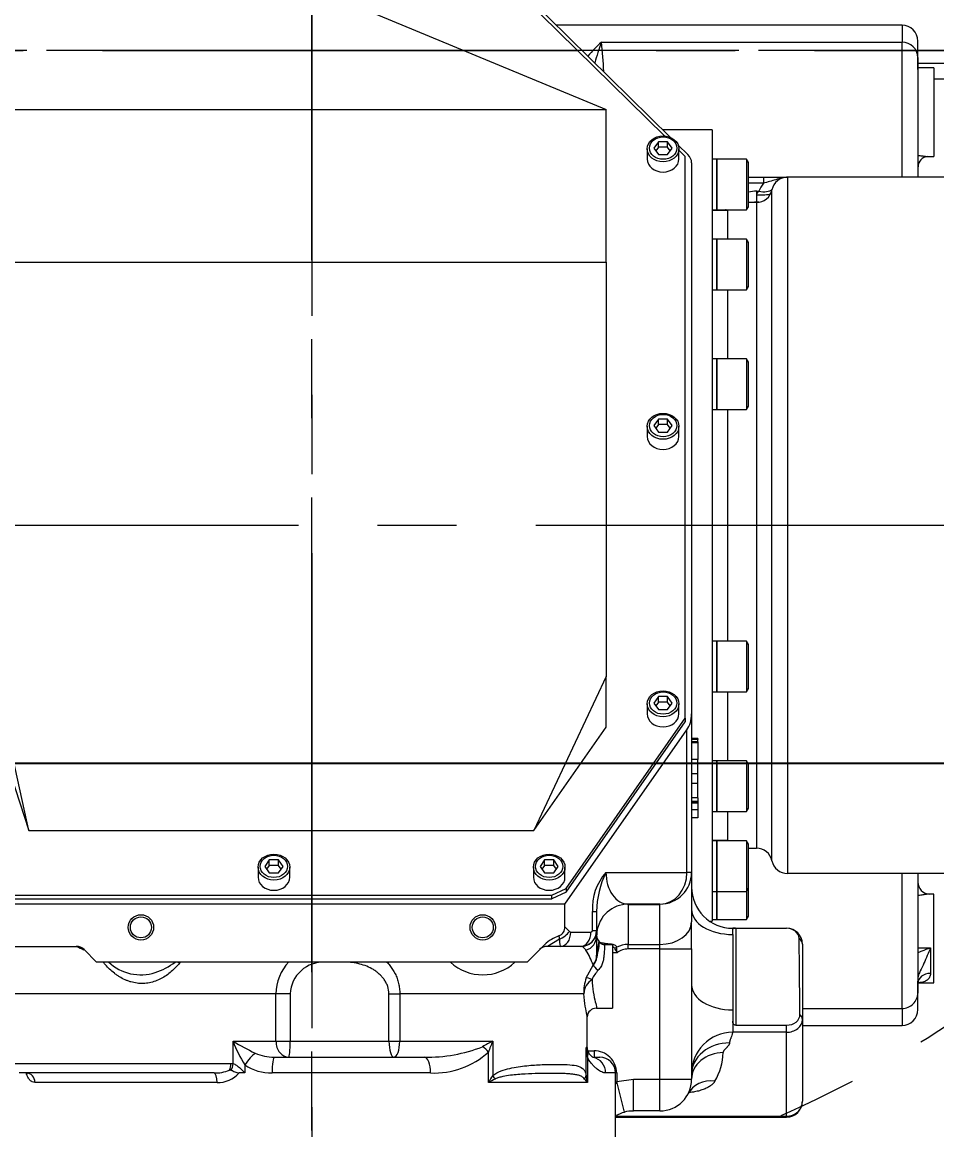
# Model space of a CAD drawing. Header units: millimetres. Extents: x 10462777 to 22643323, y 453826 to 1389191.
# Drawn here: x 11269041.4 to 11269330.4, y 585969.1 to 586319 of the extents above; entities that cross this region are included whole.
import ezdxf

# ---------------------------------------------------------------- set-up
doc = ezdxf.new("R2010")
doc.units = ezdxf.units.MM
doc.header["$LTSCALE"] = 200
doc.header["$MEASUREMENT"] = 0
doc.header["$PDMODE"] = 35
doc.header["$PDSIZE"] = -5
doc.linetypes.add('CENTER', pattern=[2, 1.25, -0.25, 0.25, -0.25])
doc.linetypes.add('CENTER2', pattern=[1.125, 0.75, -0.125, 0.125, -0.125])
doc.layers.get('DEFPOINTS').update_dxf_attribs({"linetype": 'CONTINUOUS'})
doc.layers.add('1', color=1, linetype='CENTER')
doc.layers.add('DV1_DEFAULT', color=7, linetype='CONTINUOUS')
doc.layers.add('LAYOUT', color=8, linetype='CONTINUOUS', lineweight=25)
doc.styles.add('iso-1', font='isocp.shx')
doc.styles.get("Standard").update_dxf_attribs({"font": 'SYMBOL'})
doc.dimstyles.get("Standard").update_dxf_attribs({"dimtxt": 1, "dimasz": 0.18, "dimexe": 0.18, "dimexo": 0.0625, "dimgap": 0.5, "dimtad": 1, "dimzin": 0, "dimdsep": 46, "dimtxsty": 'Standard', "dimcen": 0.09, "dimadec": 0, "dimazin": 0, "dimtfac": 1, "dimtofl": 0, "dimtmove": 2, "dimatfit": 3, "dimfxl": 1, "dimtolj": 1, "dimtzin": 0, "dimarcsym": 0})

# ---------------------------------------------------------------- blocks, each defined once
blk = doc.blocks.new('*D404')
at = {"layer": '1', "color": 152, "linetype": 'Continuous', "lineweight": -2, "transparency": 16777216}
for p, q in [((11268255.86, 585719.6), (11268255.86, 586115.66)), ((11269490.57, 585081.9), (11269490.57, 586115.66))]:
    blk.add_line(p, q, dxfattribs=at)
at = {"layer": '1', "color": 27, "linetype": 'Continuous', "lineweight": -2, "transparency": 16777216}
blk.add_line((11268286.6, 586084.92), (11269459.82, 586084.92), dxfattribs=at)
at = {"layer": '1', "color": 27, "linetype": 'Continuous', "transparency": 16777216}
for points in [[(11268286.6, 586090.04), (11268286.6, 586079.79), (11268255.86, 586084.92)], [(11269459.82, 586090.04), (11269459.82, 586079.79), (11269490.57, 586084.92)]]:
    blk.add_solid(points, dxfattribs=at)
at = {"layer": 'DEFPOINTS', "color": 0, "linetype": 'Continuous', "transparency": 16777216}
for p in [(11269490.57, 586084.92), (11268255.86, 585704.23), (11269490.57, 585066.53)]:
    blk.add_point(p, dxfattribs=at)
at = {"layer": '1', "color": 23, "linetype": 'Continuous', "lineweight": -3, "transparency": 16777216, "insert": (11268873.21, 586118.81), "char_height": 33.894, "attachment_point": 5, "style": 'iso-1'}
blk.add_mtext('\\A1;\\C23;1275', dxfattribs=at)
blk = doc.blocks.new('r710ic')
at = {"layer": 'DV1_DEFAULT', "color": 1, "linetype": 'CENTER2', "lineweight": 0}
for p, q in [((272041.37, 102141.44), (272041.37, 106426.45)), ((272041.37, 106323.81), (272041.37, 102038.81)), ((274132.55, 104232.63), (269847.55, 104232.63)), ((269950.18, 104232.63), (274235.19, 104232.63))]:
    blk.add_line(p, q, dxfattribs=at)
at = {"layer": 'DV1_DEFAULT', "color": 7, "linetype": 'CENTER2', "lineweight": 0}
for p, q in [((272041.37, 104592.6), (272041.37, 103886.38)), ((272191.37, 104453.37), (272191.37, 104059.93))]:
    blk.add_line(p, q, dxfattribs=at)
at = {"layer": 'DV1_DEFAULT', "color": 7, "linetype": 'Continuous', "lineweight": 0}
for p, q in [((272045.37, 104424.13), (272045.37, 104494.63)), ((272050.37, 104494.63), (272050.37, 104429.13)), ((272081.37, 104464.13), (272081.37, 104382.93)), ((272301.37, 104464.13), (272301.37, 104382.93)), ((272046.86, 104429.13), (272074.86, 104429.13)), ((272046.86, 104429.13), (272046.86, 104424.13)), ((272074.86, 104427.2), (272074.86, 104429.13)), ((272335.88, 104429.13), (272307.88, 104429.13)), ((272307.88, 104429.13), (272307.88, 104427.63)), ((272335.88, 104424.13), (272335.88, 104429.13)), ((272324.83, 104424.13), (272324.83, 104428.13)), ((272324.83, 104428.13), (272332.9, 104428.13)), ((272043.58, 104424.13), (272038.37, 104424.13)), ((272047.32, 104424.13), (272040.37, 104424.13)), ((272043.58, 104424.13), (272081.37, 104424.13)), ((272047.32, 104424.13), (272051.32, 104424.13)), ((272301.37, 104424.13), (272339.15, 104424.13)), ((272334.24, 104424.13), (272335.42, 104424.13)), ((272342.37, 104424.13), (272335.42, 104424.13)), ((272344.37, 104424.13), (272339.15, 104424.13)), ((272033.37, 104419.13), (272033.37, 104309.91)), ((272033.37, 104419.13), (272038.75, 104419.13)), ((272081.37, 104419.13), (272038.75, 104419.13)), ((272038.75, 104324.13), (272038.75, 104419.13)), ((272343.98, 104419.13), (272301.37, 104419.13)), ((272343.98, 104419.13), (272349.37, 104419.13)), ((272343.98, 104387.63), (272343.98, 104419.13)), ((272349.37, 104387.63), (272349.37, 104419.13)), ((272323.67, 104387.63), (272347.48, 104387.63)), ((272347.48, 104387.63), (272373.32, 104387.63)), ((272081.37, 104375.33), (272081.37, 104383.13)), ((272081.37, 104382.93), (272301.37, 104382.93)), ((272318.67, 104366.63), (272318.67, 104382.63)), ((272351.52, 104382.63), (272349.29, 104382.63)), ((272349.29, 104366.63), (272349.29, 104382.63)), ((272378.03, 104382.63), (272351.52, 104382.63)), ((272351.52, 104382.63), (272351.52, 104365.63)), ((272378.32, 104382.63), (272378.03, 104382.63)), ((272378.03, 104328.81), (272378.03, 104382.63)), ((272378.32, 104328.63), (272378.32, 104382.63)), ((272297.37, 104378.03), (272085.37, 104378.03)), ((272081.37, 104370.63), (272081.37, 104375.33)), ((272081.37, 104375.33), (272083.29, 104375.33)), ((272083.29, 104375.33), (272083.29, 104370.63)), ((272085.79, 104373.2), (272085.79, 104373.9)), ((272089.27, 104373.2), (272085.79, 104373.2)), ((272089.27, 104373.23), (272087.01, 104373.23)), ((272089.27, 104373.23), (272089.27, 104373.2)), ((272089.37, 104373.13), (272089.37, 104370.63)), ((272089.37, 104373.13), (272293.37, 104373.13)), ((272293.37, 104370.63), (272293.37, 104373.13)), ((272076.78, 104370.63), (272075.74, 104370.03)), ((272075.74, 104370.03), (272075.74, 104360.63)), ((272075.74, 104370.03), (272091.74, 104370.03)), ((272090.7, 104370.63), (272076.78, 104370.63)), ((272091.74, 104370.03), (272090.7, 104370.63)), ((272091.74, 104360.63), (272091.74, 104370.03)), ((272102.03, 104370.63), (272100.99, 104370.03)), ((272100.99, 104370.03), (272100.99, 104360.63)), ((272100.99, 104370.03), (272116.99, 104370.03)), ((272115.95, 104370.63), (272102.03, 104370.63)), ((272116.99, 104370.03), (272115.95, 104370.63)), ((272116.99, 104360.63), (272116.99, 104370.03)), ((272139.82, 104370.63), (272138.79, 104370.03)), ((272138.79, 104370.03), (272138.79, 104360.63)), ((272138.79, 104370.03), (272154.79, 104370.03)), ((272153.75, 104370.63), (272139.82, 104370.63)), ((272154.79, 104370.03), (272153.75, 104370.63)), ((272154.79, 104360.63), (272154.79, 104370.03)), ((272228.99, 104370.63), (272227.95, 104370.03)), ((272227.95, 104370.03), (272227.95, 104360.63)), ((272227.95, 104370.03), (272243.95, 104370.03)), ((272242.91, 104370.63), (272228.99, 104370.63)), ((272243.95, 104370.03), (272242.91, 104370.63)), ((272243.95, 104360.63), (272243.95, 104370.03)), ((272266.79, 104370.63), (272265.75, 104370.03)), ((272265.75, 104370.03), (272265.75, 104360.63)), ((272265.75, 104370.03), (272281.75, 104370.03)), ((272280.71, 104370.63), (272266.79, 104370.63)), ((272281.75, 104370.03), (272280.71, 104370.63)), ((272281.75, 104360.63), (272281.75, 104370.03)), ((272292.04, 104370.63), (272291, 104370.03)), ((272291, 104370.03), (272291, 104360.63)), ((272291, 104370.03), (272307, 104370.03)), ((272305.96, 104370.63), (272292.04, 104370.63)), ((272307, 104370.03), (272305.96, 104370.63)), ((272314.83, 104370.63), (272305.96, 104370.63)), ((272307, 104360.63), (272307, 104370.03)), ((272307, 104370.03), (272315.87, 104370.03)), ((272315.87, 104370.03), (272314.83, 104370.63)), ((272315.87, 104360.63), (272315.87, 104370.03)), ((272318.67, 104366.63), (272349.29, 104366.63)), ((272318.67, 104366.54), (272318.67, 104365.63)), ((272318.87, 104365.63), (272318.67, 104365.63)), ((272320.62, 104365.63), (272318.87, 104365.63)), ((272320.62, 104365.63), (272344.43, 104365.63)), ((272344.43, 104365.63), (272348.04, 104365.63)), ((272348.04, 104365.63), (272351.52, 104365.63)), ((272100.99, 104364.13), (272091.74, 104364.13)), ((272091.87, 104364.13), (272091.87, 104359.13)), ((272138.79, 104364.13), (272116.99, 104364.13)), ((272227.95, 104364.13), (272154.79, 104364.13)), ((272265.75, 104364.13), (272243.95, 104364.13)), ((272291, 104364.13), (272281.75, 104364.13)), ((272290.87, 104359.13), (272290.87, 104364.13)), ((272066.37, 104359.13), (272066.37, 104343.46)), ((272066.37, 104359.13), (272316.37, 104359.13)), ((272075.74, 104360.63), (272075.74, 104359.13)), ((272091.74, 104360.63), (272075.74, 104360.63)), ((272075.74, 104360.63), (272091.74, 104360.63)), ((272091.74, 104359.13), (272091.74, 104360.63)), ((272100.99, 104360.63), (272100.99, 104359.13)), ((272116.99, 104360.63), (272100.99, 104360.63)), ((272100.99, 104360.63), (272116.99, 104360.63)), ((272116.99, 104359.13), (272116.99, 104360.63)), ((272138.79, 104360.63), (272138.79, 104359.13)), ((272154.79, 104360.63), (272138.79, 104360.63)), ((272138.79, 104360.63), (272154.79, 104360.63)), ((272154.79, 104359.13), (272154.79, 104360.63)), ((272227.95, 104360.63), (272227.95, 104359.13)), ((272243.95, 104360.63), (272227.95, 104360.63)), ((272227.95, 104360.63), (272243.95, 104360.63)), ((272243.95, 104359.13), (272243.95, 104360.63)), ((272265.75, 104360.63), (272265.75, 104359.13)), ((272281.75, 104360.63), (272265.75, 104360.63)), ((272265.75, 104360.63), (272281.75, 104360.63)), ((272281.75, 104359.13), (272281.75, 104360.63)), ((272291, 104360.63), (272291, 104359.13)), ((272307, 104360.63), (272291, 104360.63)), ((272291, 104360.63), (272307, 104360.63)), ((272307, 104359.13), (272307, 104360.63)), ((272315.87, 104360.63), (272307, 104360.63)), ((272307, 104360.63), (272315.87, 104360.63)), ((272315.87, 104359.13), (272315.87, 104360.63)), ((272316.37, 104358.25), (272316.37, 104359.13)), ((272076.86, 104352.63), (272250.94, 104352.63)), ((272250.94, 104352.63), (272301.03, 104352.63)), ((272258.73, 104354.63), (272258.73, 104352.63)), ((272258.73, 104354.63), (272259.02, 104354.63)), ((272259.02, 104354.63), (272259.02, 104352.63)), ((272259.78, 104354.63), (272259.02, 104354.63)), ((272259.78, 104354.63), (272260.1, 104354.63)), ((272259.78, 104354.63), (272259.78, 104352.63)), ((272260.1, 104354.63), (272265.31, 104354.63)), ((272260.1, 104354.63), (272260.1, 104352.63)), ((272269.86, 104354.63), (272265.31, 104354.63)), ((272265.31, 104354.63), (272265.31, 104352.63)), ((272272.89, 104354.63), (272269.86, 104354.63)), ((272269.86, 104354.63), (272269.86, 104352.63)), ((272277.43, 104354.63), (272272.89, 104354.63)), ((272272.89, 104354.63), (272272.89, 104352.63)), ((272277.43, 104354.63), (272278.63, 104354.63)), ((272277.43, 104354.63), (272277.43, 104352.63)), ((272278.63, 104354.63), (272278.86, 104354.63)), ((272278.63, 104354.63), (272278.63, 104352.63)), ((272278.86, 104354.63), (272279.1, 104354.63)), ((272278.86, 104354.63), (272278.86, 104352.63)), ((272279.1, 104354.63), (272281.24, 104354.63)), ((272279.1, 104354.63), (272279.1, 104352.63)), ((272281.24, 104354.63), (272281.24, 104352.63)), ((272281.24, 104354.63), (272283.75, 104354.63)), ((272283.75, 104354.63), (272283.75, 104352.63)), ((272301.03, 104352.63), (272316.65, 104352.63)), ((272301.03, 104352.63), (272301.03, 104351.16)), ((272325.19, 104352.63), (272316.65, 104352.63)), ((272325.19, 104352.63), (272366.37, 104352.63)), ((272325.19, 104342.63), (272325.19, 104352.63)), ((272366.37, 104342.63), (272366.37, 104352.63)), ((272074.24, 104351.47), (272071.23, 104348.41)), ((272075.65, 104348.63), (272072.44, 104348.63)), ((272074.83, 104350.63), (272072.86, 104348.63)), ((272252.32, 104350.63), (272074.83, 104350.63)), ((272163.3, 104348.63), (272160.09, 104348.63)), ((272250.95, 104348.63), (272247.74, 104348.63)), ((272252.32, 104350.63), (272253.46, 104350.63)), ((272306.11, 104312.96), (272252.32, 104350.63)), ((272307.26, 104312.96), (272253.46, 104350.63)), ((272311.03, 104312.63), (272255.99, 104351.16)), ((272301.03, 104351.16), (272255.99, 104351.16)), ((272301.03, 104325.56), (272301.03, 104351.16)), ((272068.81, 104345.95), (271972.63, 104248.16)), ((272072.21, 104346.52), (272070.16, 104345.07)), ((272070.16, 104345.07), (272070.16, 104342.18)), ((272071.88, 104345.07), (272070.16, 104345.07)), ((272073.07, 104345.91), (272071.88, 104345.07)), ((272071.88, 104345.07), (272071.88, 104342.18)), ((272074.26, 104345.07), (272072.21, 104346.52)), ((272074.26, 104342.18), (272074.26, 104345.07)), ((272159.86, 104346.52), (272157.81, 104345.07)), ((272159.53, 104345.07), (272157.81, 104345.07)), ((272157.81, 104345.07), (272157.81, 104342.18)), ((272160.72, 104345.91), (272159.53, 104345.07)), ((272159.53, 104345.07), (272159.53, 104342.18)), ((272161.91, 104345.07), (272159.86, 104346.52)), ((272161.91, 104342.18), (272161.91, 104345.07)), ((272247.51, 104346.52), (272245.46, 104345.07)), ((272247.18, 104345.07), (272245.46, 104345.07)), ((272245.46, 104345.07), (272245.46, 104342.18)), ((272248.37, 104345.91), (272247.18, 104345.07)), ((272247.18, 104345.07), (272247.18, 104342.18)), ((272249.56, 104345.07), (272247.51, 104346.52)), ((272249.56, 104342.18), (272249.56, 104345.07)), ((272068.36, 104344.05), (272023.01, 104297.95)), ((272071.88, 104342.18), (272070.16, 104342.18)), ((272070.16, 104342.18), (272072.21, 104340.74)), ((272071.88, 104342.18), (272073.07, 104341.35)), ((272072.21, 104340.74), (272074.26, 104342.18)), ((272157.81, 104342.18), (272159.86, 104340.74)), ((272159.53, 104342.18), (272157.81, 104342.18)), ((272159.53, 104342.18), (272160.72, 104341.35)), ((272159.86, 104340.74), (272161.91, 104342.18)), ((272245.46, 104342.18), (272247.51, 104340.74)), ((272247.18, 104342.18), (272245.46, 104342.18)), ((272247.18, 104342.18), (272248.37, 104341.35)), ((272247.51, 104340.74), (272249.56, 104342.18)), ((272311.03, 104342.63), (272311.03, 104332.63)), ((272311.21, 104342.63), (272311.03, 104342.63)), ((272323.77, 104342.63), (272311.21, 104342.63)), ((272311.21, 104342.63), (272311.21, 104332.63)), ((272323.77, 104332.63), (272323.77, 104342.63)), ((272325.19, 104342.63), (272323.77, 104342.63)), ((272366.37, 104342.63), (272325.19, 104342.63)), ((272325.19, 104342.63), (272325.19, 104332.63)), ((272366.37, 104334.29), (272366.37, 104342.63)), ((272376.37, 104342.63), (272366.37, 104342.63)), ((272376.37, 104342.63), (272376.37, 104334.29)), ((272072.44, 104338.63), (272075.65, 104338.63)), ((272160.09, 104338.63), (272163.3, 104338.63)), ((272247.74, 104338.63), (272250.95, 104338.63)), ((272367.03, 104328.96), (272366.37, 104334.29)), ((272376.37, 104334.29), (272366.37, 104334.29)), ((272311.21, 104332.63), (272311.03, 104332.63)), ((272311.21, 104332.63), (272323.77, 104332.63)), ((272325.19, 104332.63), (272323.77, 104332.63)), ((272376.73, 104331.4), (272367.03, 104328.96)), ((272323.87, 104327.63), (272323.87, 104325.15)), ((272323.87, 104327.63), (272343.87, 104327.63)), ((272326.37, 104329.08), (272326.37, 104327.63)), ((272343.87, 104322.56), (272343.87, 104327.63)), ((272364.37, 104328.96), (272364.37, 104328.63)), ((272364.37, 104328.96), (272367.03, 104328.96)), ((272386.37, 104328.63), (272364.37, 104328.63)), ((272364.37, 104328.63), (272364.37, 104325.48)), ((272028.96, 104250.63), (272059.99, 104325.63)), ((272059.99, 104103.8), (272059.99, 104325.63)), ((272108.19, 104325.63), (272059.99, 104325.63)), ((272108.19, 104103.8), (272108.19, 104325.63)), ((272108.19, 104325.63), (272239.08, 104325.63)), ((272239.08, 104325.63), (272287.76, 104302.75)), ((272255.09, 104325.63), (272239.08, 104325.63)), ((272287.76, 104302.75), (272255.09, 104325.63)), ((272359.37, 104321.91), (272359.37, 104323.63)), ((272313.35, 104321.31), (272313.35, 104322.63)), ((272313.35, 104322.63), (272319.37, 104322.63)), ((272319.37, 104321.31), (272313.35, 104321.31)), ((272319.37, 104321.31), (272319.37, 104322.63)), ((272319.87, 104314.45), (272319.87, 104320.81)), ((272321.03, 104322.63), (272327.21, 104322.63)), ((272330.36, 104321.55), (272330.25, 104321.49)), ((272334.31, 104319.35), (272330.36, 104321.55)), ((272357.37, 104321.83), (272359.37, 104321.83)), ((272357.37, 104319.8), (272357.37, 104321.83)), ((272324.37, 104317.63), (272324.37, 104311.26)), ((272339.37, 104318.54), (272339.37, 104260.42)), ((272356.37, 104319.63), (272346.65, 104319.63)), ((272356.37, 104319.63), (272356.37, 104319.29)), ((272365.19, 104319.29), (272356.37, 104319.29)), ((272359.39, 104319.72), (272367.37, 104319.72)), ((272367.37, 104319.72), (272367.37, 104288.42)), ((272318.16, 104312.63), (272319.65, 104314.03)), ((272299.11, 104310.52), (272297.07, 104309.07)), ((272299.98, 104309.91), (272298.79, 104309.07)), ((272301.16, 104309.07), (272299.11, 104310.52)), ((272302.56, 104312.63), (272299.34, 104312.63)), ((272308.24, 104308.47), (272306.11, 104312.96)), ((272306.11, 104312.96), (272307.26, 104312.96)), ((272307.26, 104312.96), (272309.39, 104308.47)), ((272318.16, 104312.63), (272311.03, 104312.63)), ((272311.03, 104312.63), (272311.03, 104127.63)), ((272322.15, 104310.85), (272324.37, 104307.08)), ((272324.37, 104311.26), (272324.37, 104307.08)), ((272298.79, 104309.07), (272297.07, 104309.07)), ((272297.07, 104309.07), (272297.07, 104306.18)), ((272297.07, 104306.18), (272299.11, 104304.74)), ((272298.79, 104306.18), (272297.07, 104306.18)), ((272298.79, 104309.07), (272298.79, 104306.18)), ((272298.79, 104306.18), (272299.98, 104305.35)), ((272299.11, 104304.74), (272301.16, 104306.18)), ((272301.16, 104306.18), (272301.16, 104309.07)), ((272309.39, 104308.47), (272308.24, 104308.47)), ((272308.24, 104132.16), (272308.24, 104308.47)), ((272309.39, 104132.16), (272309.39, 104308.47)), ((272329.37, 104300.63), (272323.77, 104306.23)), ((272287.76, 104143.18), (272287.76, 104302.75)), ((272299.34, 104302.63), (272302.56, 104302.63)), ((272329.37, 104300.63), (272329.37, 104164.63)), ((272354.37, 104289.79), (272365.19, 104289.79)), ((272354.37, 104260.42), (272354.37, 104289.79)), ((272367.37, 104288.42), (272357.76, 104288.42)), ((272359.37, 104220.73), (272359.37, 104268.21)), ((272364.37, 104270.16), (272364.37, 104220.07)), ((272339.37, 104260.42), (272354.37, 104260.42)), ((272339.37, 104257.01), (272339.37, 104260.42)), ((272354.37, 104257.01), (272354.37, 104260.42)), ((272354.37, 104257.01), (272339.37, 104257.01)), ((272354.37, 104225.78), (272354.37, 104257.01)), ((272302.56, 104225.63), (272299.34, 104225.63)), ((272339.37, 104225.78), (272354.37, 104225.78)), ((272339.37, 104225.78), (272339.37, 104221.3)), ((272354.37, 104221.3), (272354.37, 104225.78)), ((272299.11, 104223.52), (272297.07, 104222.07)), ((272298.79, 104222.07), (272297.07, 104222.07)), ((272297.07, 104222.07), (272297.07, 104219.18)), ((272299.98, 104222.91), (272298.79, 104222.07)), ((272298.79, 104222.07), (272298.79, 104219.18)), ((272301.16, 104222.07), (272299.11, 104223.52)), ((272301.16, 104219.18), (272301.16, 104222.07)), ((272297.07, 104219.18), (272299.11, 104217.74)), ((272298.79, 104219.18), (272297.07, 104219.18)), ((272298.79, 104219.18), (272299.98, 104218.35)), ((272299.11, 104217.74), (272301.16, 104219.18)), ((272354.37, 104221.3), (272339.37, 104221.3)), ((272339.37, 104221.3), (272339.37, 104137.13)), ((272354.37, 104207.77), (272354.37, 104221.3)), ((272299.34, 104215.63), (272302.56, 104215.63)), ((272361.84, 104211.47), (272364.37, 104211.47)), ((272364.37, 104211.47), (272364.37, 104209.63)), ((272361.43, 104207.77), (272354.37, 104207.77)), ((272361.37, 104207.03), (272361.43, 104207.77)), ((272361.37, 104137.13), (272361.37, 104207.03)), ((272364.37, 104201.73), (272364.37, 104140.13)), ((272367.37, 104202.67), (272367.37, 104145.11)), ((272325.39, 104160.65), (272329.37, 104164.63)), ((272324.37, 104134.25), (272324.37, 104158.18)), ((272287.76, 104143.18), (272108.19, 104103.8)), ((272167.27, 104103.8), (272287.76, 104143.18))]:
    blk.add_line(p, q, dxfattribs=at)
at = {"layer": 'DV1_DEFAULT', "color": 3, "linetype": 'CENTER2', "lineweight": 0}
blk.add_circle((272041.37, 104232.63), 367.64, dxfattribs=at)
at = {"layer": 'DV1_DEFAULT', "color": 7, "linetype": 'Continuous', "lineweight": 0}
for centre, radius in [((272318.37, 104286.63), 4), ((272318.37, 104286.63), 3.32), ((272318.37, 104178.63), 4), ((272318.37, 104178.63), 3.32)]:
    blk.add_circle(centre, radius, dxfattribs=at)
for centre, radius, start, end in [((272078.1, 104427.43), 3.24, 183.4627, 269.556), ((272304.18, 104427.86), 3.7, 268.3501, 356.8406), ((272038.37, 104419.13), 5, 90, 180), ((272344.37, 104419.13), 5, 0, 90), ((272323.67, 104382.63), 5, 90, 180), ((272373.32, 104382.63), 5, 0, 90), ((272086.37, 104382.93), 5, 180, 258.463), ((272296.37, 104382.93), 5, 281.537, 0), ((272084.37, 104373.13), 5, 0, 78.4629), ((272298.37, 104373.13), 5, 101.537, 180), ((272089.38, 104383.13), 9.9, 232, 248.7272), ((272094.37, 104373.07), 8.58, 179.114, 196.7229), ((272095.02, 104373.13), 5.74, 179.2975, 186.4239), ((272305.67, 104365.63), 13, 270, 0), ((272364.56, 104365.66), 13.04, 180.1497, 270.9901), ((272357.39, 104344.03), 18.6, 59.1303, 88.262), ((272301.03, 104342.63), 10, 0, 90), ((272366.37, 104342.63), 10, 0, 90), ((272386.38, 104334.12), 9.99, 179.0045, 195.7828), ((272321.03, 104332.63), 10, 180, 263.6505), ((272331.79, 104332.66), 8.02, 180.2006, 207.4721), ((272331.36, 104332.7), 6.16, 180.676, 215.9572), ((272328.27, 104292.43), 36.7, 92.9735, 95.6242), ((272315.38, 104346.48), 20.57, 297.4484, 302.2698), ((272364.43, 104321.9), 7.06, 90.4694, 180.5907), ((272364.37, 104323.63), 5, 90, 180), ((272381.43, 104374.5), 47.76, 252.453, 253.4075), ((272080.65, 103893.28), 432.88, 94.3237, 95.5546), ((272067.27, 104401.64), 82.59, 249.8038, 254.5609), ((272072.45, 104354.45), 45.33, 221.9723, 229.6707), ((272312.27, 104338.19), 16.91, 228.3183, 273.6483), ((272313.49, 104350.62), 27.99, 243.5539, 269.7049), ((272322.08, 104325.03), 1.76, 309.0071, 3.9612), ((272319.37, 104317.63), 5, 0, 90), ((272319.37, 104320.81), 0.5, 0, 90), ((272319.35, 104325.35), 2.72, 281.3283, 282.1907), ((272319.37, 104317.72), 5, 0, 83.6505), ((272321.03, 104332.63), 10, 263.9903, 270), ((272320.87, 104325.63), 3, 270, 312.798), ((272329.2, 104347.59), 25.04, 255.2839, 265.4229), ((272336.2, 104303.18), 19.25, 108.0158, 123.3663), ((272338.41, 104329.6), 9.16, 225.0564, 246.7401), ((272339.89, 104324.72), 6.2, 214.7916, 265.1831), ((272346.79, 104322.51), 2.88, 178.8422, 267.9537), ((272356.37, 104322.63), 3, 270, 301.1493), ((272339.02, 104332.61), 14.07, 250.4373, 271.4199), ((272353.33, 104327.51), 8.76, 290.2711, 298.4185), ((272355.25, 104338.22), 18.96, 273.3798, 282.6183), ((272364.04, 104330.99), 11.75, 275.5993, 286.4487), ((272361.57, 104325.65), 8.3, 304.5715, 314.3394), ((272319.37, 104314.45), 0.5, 303.8054, 0), ((272318.29, 104309.65), 2.98, 20.2626, 92.6586), ((272333.67, 104315.22), 13.38, 199.8194, 222.2367), ((272327.87, 104307.08), 3.5, 180, 225), ((272318.37, 104286.63), 15, 317.1666, 42.8334), ((272401.42, 104401.06), 120.81, 247.0772, 248.814), ((272557.47, 104395.51), 228.97, 207.4982, 208.4043), ((272379.9, 104310.71), 25.58, 234.8848, 240.6635), ((272414.8, 104313.94), 53.86, 205.7347, 208.2895), ((272311.75, 104269.14), 47.63, 358.8783, 21.4929), ((272338.74, 104271.21), 25.65, 357.6637, 42.1298), ((272339.87, 104236.28), 10.51, 176.986, 267.2733), ((272339.62, 104236.56), 15.26, 227.2255, 269.0704), ((272344.97, 104220.62), 14.4, 335.7886, 0.4312), ((272349.19, 104219.86), 15.18, 326.419, 0.7943), ((272268.78, 104258.25), 99.37, 329.4649, 334.0132), ((272341.77, 104242.6), 37.04, 289.8857, 302.8023), ((272358.61, 104203.02), 8.77, 357.6775, 48.9279), ((272374.37, 104206.71), 10.91, 178.0241, 180.5833), ((272352.83, 104202.1), 11.55, 358.1607, 22.9191), ((272331.47, 104192.75), 2.63, 217.0947, 228.7707), ((272308.15, 104174.42), 26.03, 19.6215, 35.3931), ((272318.37, 104178.63), 15, 317.1666, 17.5949), ((272327.87, 104158.18), 3.5, 135, 180), ((272277.14, 104181.24), 52.53, 334.1234, 336.8377)]:
    blk.add_arc(centre, radius, start, end, dxfattribs=at)
for centre, major_axis, ratio, start_param, end_param in [((272336.05, 104428.13), (0, -4), 0.787412, 4.712389, 6.283185), ((272043.58, 104419.13), (0, 5), 0.965926, 0, 1.570796), ((272339.15, 104419.13), (0, -5), 0.965926, 1.570796, 3.141593), ((272321.87, 104382.63), (0, 3.99), 0.800731, 0.009208, 1.570796), ((272323.67, 104382.63), (0, -5), 0.608761, 3.141593, 3.78745), ((272519.08, 104382.63), (-327.71, 0), 0.015257, 5.269277, 5.358247), ((272347.48, 104382.63), (0, -5), 0.608761, 3.141593, 3.698481), ((272345.89, 104382.63), (0, -4.24), 0.800731, 1.570796, 3.149199), ((272347.48, 104382.63), (0, -5), 0.808858, 1.570796, 3.141593), ((272373.32, 104382.63), (0, -5), 0.942732, 1.570796, 3.141593), ((272082.78, 104373.9), (-1.78, -4.57), 0.588584, 1.796064, 2.894929), ((272086.37, 104373.23), (0, -4.9), 0.130283, 1.570796, 2.659574), ((272093.08, 104373.23), (0, -4.9), 0.776387, 4.575567, 4.712389), ((272312.71, 104365.63), (0, -13), 0.608761, 0, 1.570796), ((272336.52, 104365.63), (0, -13), 0.608761, 0, 1.570796), ((272364.78, 104364.63), (0, 12), 0.825786, 1.570796, 3.141593), ((272366.37, 104362.63), (0, 10), 0.841346, 1.570796, 3.141593), ((272375.45, 104360), (4.45, 8.51), 0.861876, 1.994245, 3.141593), ((272076.86, 104347.63), (0, 5), 0.819152, 0, 0.694461), ((272250.94, 104347.63), (7.14, 0), 0.700208, 0.785398, 1.570796), ((272316.65, 104342.63), (0, 10), 0.711948, 4.712389, 6.283185), ((272075.65, 104343.63), (0, 5), 0.819152, 3.141593, 6.283185), ((272163.3, 104343.63), (0, 5), 0.819152, 3.141593, 6.283185), ((272250.95, 104343.63), (0, 5), 0.819152, 3.141593, 6.283185), ((272301.03, 104342.63), (10, 0), 0.853553, 0, 1.570796), ((272301.03, 104332.63), (-10, 0), 0.707107, 1.570796, 3.141593), ((272322.37, 104326.07), (2, 0), 0.695627, 0.722734, 0.903055), ((272323.37, 104328.22), (0.51, -1.94), 0.739553, 1.379862, 1.76173), ((272364.37, 104320.64), (5, 0), 0.967172, 1.570796, 2.946667), ((272319.37, 104317.71), (-5, 0), 0.999968, 3.137096, 4.622077), ((272319.87, 104317.63), (-4.5, 0), 0.707107, 3.141593, 4.712389), ((272321.03, 104317.63), (0, 5), 0.97034, 5.045327, 6.283185), ((272327.21, 104317.63), (0, 5), 0.957973, 5.595421, 6.283185), ((272331.56, 104323.11), (1.26, 1.55), 0.150484, 3.317023, 4.834132), ((272334.98, 104321.18), (-0.65, -1.89), 0.087713, 4.742757, 6.06572), ((272359.39, 104315.18), (-2.07, 4.55), 0.665519, 5.684265, 6.225613), ((272365.19, 104316.31), (-0.44, 2.97), 0.758757, 5.594714, 6.090148), ((272319.65, 104310.85), (-2.5, 3.74), 0.486189, 4.397668, 5.340427), ((272319.87, 104311.26), (-4.5, 0), 0.707107, 3.141593, 4.712389), ((272302.56, 104307.63), (0, 5), 0.819152, 3.141593, 6.283185), ((272319.37, 104311.26), (5, 0), 0.1, 5.302404, 6.283185), ((272365.19, 104288.87), (2.25, 1.99), 0.234085, 0.871084, 1.366519), ((272357.76, 104285.51), (3.07, 3.95), 0.401128, 1.093916, 1.607979), ((272364.37, 104268.21), (5, 0), 0.390994, 1.570796, 3.141593), ((272354.37, 104258.53), (-5, 0), 0.377045, 3.141593, 4.712389), ((272354.37, 104258.53), (-5, 0), 0.304728, 1.570796, 3.141593), ((272302.56, 104220.63), (0, 5), 0.819152, 3.141593, 6.283185), ((272354.37, 104225.35), (-5, 0), 0.085594, 3.141593, 4.712389), ((272354.37, 104225.35), (-5, 0), 0.810184, 1.570796, 3.141593), ((272364.37, 104220.73), (5, 0), 0.130766, 3.141593, 4.712389), ((272361.84, 104212.57), (4.04, -2.94), 0.179687, 3.684322, 4.842541), ((272361.37, 104205.52), (3, 0), 0.503174, 0.797998, 1.570796), ((272361.43, 104206.21), (2.96, -0.51), 0.513572, 0.90091, 1.659477), ((272367.37, 104201.73), (-3, 0), 0.312104, 4.712389, 6.283185), ((272331.98, 104191.16), (-2.58, -2.37), 0.42328, 5.29094, 5.579785), ((272327.9, 104158.21), (-2.47, 2.47), 0.995467, 0, 0.757444), ((272367.37, 104142.38), (-3, 0), 0.91162, 4.712389, 6.283185)]:
    blk.add_ellipse(centre, major_axis=major_axis, ratio=ratio, start_param=start_param, end_param=end_param, dxfattribs=at)
for centre, major_axis in [((272072.44, 104343.63), (0, 5)), ((272160.09, 104343.63), (0, 5)), ((272247.74, 104343.63), (0, 5)), ((272072.21, 104343.63), (0, -4.31)), ((272159.86, 104343.63), (0, -4.31)), ((272247.51, 104343.63), (0, 4.31)), ((272299.34, 104307.63), (0, 5)), ((272299.11, 104307.63), (0, 4.31)), ((272299.34, 104220.63), (0, 5)), ((272299.11, 104220.63), (0, -4.31))]:
    blk.add_ellipse(centre, major_axis=major_axis, ratio=0.819152, dxfattribs=at)
for points, knots in [([(272074.46, 104424.18), (272074.49, 104424.38), (272074.52, 104424.58), (272074.61, 104425.2), (272074.67, 104425.59), (272074.75, 104426.12), (272074.77, 104426.29), (272074.81, 104426.61), (272074.83, 104426.76), (272074.85, 104427.02), (272074.86, 104427.14), (272074.86, 104427.25), (272074.86, 104427.25), (272074.86, 104427.25)], [0.4423001, 0.4423001, 0.4423001, 0.4423001, 0.5, 0.5, 0.625, 0.625, 0.6875, 0.6875, 0.75, 0.75, 0.8125, 0.8125, 0.8137921, 0.8137921, 0.8137921, 0.8137921]), ([(272307.88, 104427.68), (272307.88, 104427.66), (272307.88, 104427.64), (272307.88, 104427.51), (272307.89, 104427.39), (272307.92, 104427.11), (272307.94, 104426.95), (272307.98, 104426.62), (272308.01, 104426.45), (272308.06, 104426.07), (272308.09, 104425.88), (272308.16, 104425.47), (272308.19, 104425.25), (272308.27, 104424.76), (272308.31, 104424.48), (272308.35, 104424.19)], [0.1763658, 0.1763658, 0.1763658, 0.1763658, 0.1875, 0.1875, 0.25, 0.25, 0.3125, 0.3125, 0.375, 0.375, 0.4375, 0.4375, 0.5, 0.5, 0.5781111, 0.5781111, 0.5781111, 0.5781111]), ([(272326.36, 104424.1), (272326.17, 104424.55), (272325.98, 104425.01), (272325.46, 104426.35), (272325.14, 104427.24), (272324.83, 104428.13)], [0.6186405, 0.6186405, 0.6186405, 0.6186405, 0.75, 0.75, 1, 1, 1, 1]), ([(272324.83, 104428.13), (272325.66, 104427.79), (272326.48, 104427.46), (272328.11, 104426.77), (272328.92, 104426.42), (272330.52, 104425.68), (272331.32, 104425.29), (272332.57, 104424.7), (272333, 104424.51), (272333.77, 104424.21), (272334.07, 104424.13), (272334.24, 104424.13)], [0, 0, 0, 0, 0.25, 0.25, 0.5, 0.5, 0.75, 0.75, 0.875, 0.875, 1, 1, 1, 1]), ([(272332.9, 104428.13), (272333.38, 104428.13), (272333.78, 104428.02), (272334.31, 104427.74), (272334.48, 104427.62), (272334.78, 104427.37), (272334.91, 104427.23), (272335.26, 104426.77), (272335.45, 104426.41), (272335.65, 104425.84), (272335.7, 104425.64), (272335.79, 104425.23), (272335.82, 104425.02), (272335.87, 104424.56), (272335.88, 104424.32), (272335.88, 104424.07)], [0, 0, 0, 0, 0.125, 0.125, 0.1875, 0.1875, 0.25, 0.25, 0.375, 0.375, 0.4375, 0.4375, 0.5, 0.5, 0.570392, 0.570392, 0.570392, 0.570392]), ([(272081.37, 104383.13), (272081.37, 104382.45), (272081.51, 104381.79), (272081.83, 104380.52), (272082.01, 104379.89), (272082.56, 104377.95), (272082.93, 104376.62), (272083.29, 104375.33)], [0, 0, 0, 0, 0.25, 0.25, 0.5, 0.5, 1, 1, 1, 1]), ([(272087.01, 104373.23), (272086.75, 104373.23), (272086.51, 104373.32), (272086.21, 104373.51), (272086.12, 104373.58), (272085.95, 104373.73), (272085.87, 104373.82), (272085.79, 104373.9)], [0, 0, 0, 0, 0.5, 0.5, 0.75, 0.75, 1, 1, 1, 1]), ([(272318.87, 104365.63), (272318.83, 104365.63), (272318.79, 104365.64), (272318.73, 104365.71), (272318.71, 104365.76), (272318.68, 104365.93), (272318.67, 104366.03), (272318.67, 104366.24), (272318.67, 104366.31), (272318.67, 104366.46), (272318.67, 104366.55), (272318.67, 104366.63)], [0, 0, 0, 0, 0.25, 0.25, 0.5, 0.5, 0.75, 0.75, 0.875, 0.875, 1, 1, 1, 1]), ([(272349.29, 104366.63), (272349.29, 104366.55), (272349.28, 104366.48), (272349.25, 104366.33), (272349.22, 104366.26), (272349.11, 104366.06), (272349.01, 104365.95), (272348.76, 104365.78), (272348.63, 104365.72), (272348.34, 104365.64), (272348.19, 104365.63), (272348.04, 104365.63)], [0, 0, 0, 0, 0.125, 0.125, 0.25, 0.25, 0.5, 0.5, 0.75, 0.75, 1, 1, 1, 1]), ([(272351.52, 104365.63), (272351.69, 104365.58), (272351.98, 104365.49), (272352.56, 104365.31), (272353.1, 104365.12), (272353.64, 104364.91), (272353.97, 104364.8), (272354.24, 104364.72), (272354.45, 104364.67), (272354.66, 104364.64), (272354.8, 104364.63), (272354.87, 104364.63)], [0, 0, 0, 0, 0.145887, 0.259113, 0.507448, 0.628022, 0.747997, 0.812123, 0.870093, 0.937634, 1, 1, 1, 1]), ([(272091.84, 104364.14), (272091.81, 104364.03), (272091.79, 104363.91), (272091.75, 104363.63), (272091.73, 104363.47), (272091.71, 104363.31)], [0.672191, 0.672191, 0.672191, 0.672191, 0.75, 0.75, 0.8534701, 0.8534701, 0.8534701, 0.8534701]), ([(272354.87, 104364.63), (272354.9, 104364.63), (272354.95, 104364.63), (272355.03, 104364.62), (272355.11, 104364.6), (272355.19, 104364.57), (272355.3, 104364.53), (272355.46, 104364.45), (272355.65, 104364.32), (272355.85, 104364.17), (272356.03, 104364.01), (272356.23, 104363.83), (272356.43, 104363.63), (272356.63, 104363.43), (272356.83, 104363.25), (272357.01, 104363.09), (272357.2, 104362.93), (272357.39, 104362.81), (272357.56, 104362.72), (272357.7, 104362.66), (272357.83, 104362.63), (272357.91, 104362.63), (272357.95, 104362.63)], [0, 0, 0, 0, 0.022416, 0.045332, 0.068804, 0.09288, 0.117608, 0.176083, 0.240165, 0.300091, 0.368369, 0.423009, 0.500009, 0.576993, 0.631649, 0.699904, 0.759853, 0.823912, 0.88241, 0.923245, 0.962364, 1, 1, 1, 1]), ([(272366.94, 104360), (272366.98, 104359.98), (272367.07, 104359.92), (272367.21, 104359.83), (272367.34, 104359.74), (272367.48, 104359.63), (272367.61, 104359.52), (272367.82, 104359.33), (272368.1, 104359.02), (272368.45, 104358.58), (272368.77, 104358.07), (272369.18, 104357.34), (272369.63, 104356.28), (272370.09, 104354.83), (272370.38, 104353.46), (272370.53, 104352.43), (272370.58, 104351.96), (272370.6, 104351.79)], [0, 0, 0, 0, 0.0211284, 0.0422469, 0.0633713, 0.0845174, 0.105701, 0.1269375, 0.1878092, 0.2488974, 0.3091635, 0.36947, 0.4895013, 0.6139652, 0.7365144, 0.8012563, 0.8372268, 0.8372268, 0.8372268, 0.8372268]), ([(272378.31, 104328.51), (272378.17, 104328.64), (272377.88, 104328.93), (272377.45, 104329.53), (272377.07, 104330.3), (272376.82, 104330.98), (272376.75, 104331.33), (272376.74, 104331.4)], [0.6918257, 0.6918257, 0.6918257, 0.6918257, 0.7767584, 0.862964, 0.9255094, 0.9869207, 1, 1, 1, 1]), ([(272323.04, 104323.49), (272323.08, 104323.61), (272323.12, 104323.75), (272323.21, 104324.12), (272323.26, 104324.37), (272323.34, 104324.83), (272323.37, 104325), (272323.42, 104325.36), (272323.45, 104325.55), (272323.52, 104326.16), (272323.57, 104326.63), (272323.61, 104327.17)], [0.5354498, 0.5354498, 0.5354498, 0.5354498, 0.625, 0.625, 0.75, 0.75, 0.8125, 0.8125, 0.875, 0.875, 1, 1, 1, 1]), ([(272323.61, 104327.17), (272323.62, 104327.36), (272323.65, 104327.54), (272323.75, 104327.9), (272323.81, 104328.08), (272323.98, 104328.41), (272324.08, 104328.56), (272324.34, 104328.82), (272324.49, 104328.91), (272324.68, 104328.96)], [0, 0, 0, 0, 0.25, 0.25, 0.5, 0.5, 0.75, 0.75, 1, 1, 1, 1]), ([(272324.87, 104328.22), (272324.8, 104328.19), (272324.74, 104328.12), (272324.66, 104327.97), (272324.62, 104327.88), (272324.57, 104327.74), (272324.55, 104327.69), (272324.54, 104327.63)], [0, 0, 0, 0, 0.125, 0.125, 0.25, 0.25, 0.3258257, 0.3258257, 0.3258257, 0.3258257]), ([(272330.36, 104321.55), (272330.16, 104321.71), (272329.96, 104321.85), (272329.56, 104322.1), (272329.34, 104322.21), (272328.93, 104322.4), (272328.72, 104322.48), (272328.33, 104322.61), (272328.14, 104322.66), (272327.77, 104322.76), (272327.6, 104322.8), (272327.26, 104322.88), (272327.09, 104322.92), (272326.6, 104323.02), (272326.28, 104323.08), (272325.68, 104323.19), (272325.39, 104323.23), (272324.86, 104323.32), (272324.61, 104323.36), (272323.96, 104323.46), (272323.62, 104323.51), (272323.29, 104323.55), (272323.21, 104323.56), (272323.11, 104323.57), (272323.09, 104323.57), (272323.09, 104323.57)], [0, 0, 0, 0, 0.03125, 0.03125, 0.0625, 0.0625, 0.09375, 0.09375, 0.125, 0.125, 0.15625, 0.15625, 0.1875, 0.1875, 0.25, 0.25, 0.3125, 0.3125, 0.375, 0.375, 0.5, 0.5, 0.5625, 0.5625, 0.6111694, 0.6111694, 0.6111694, 0.6111694]), ([(272323.87, 104325.16), (272323.87, 104325.16), (272323.87, 104325.16), (272323.87, 104325.16), (272323.88, 104325.16), (272323.91, 104325.16), (272323.94, 104325.15), (272324.04, 104325.15), (272324.14, 104325.15), (272324.41, 104325.13), (272324.57, 104325.13), (272324.96, 104325.11), (272325.19, 104325.1), (272325.7, 104325.07), (272325.98, 104325.05), (272326.59, 104325), (272326.93, 104324.98), (272327.64, 104324.91), (272328.01, 104324.87), (272328.6, 104324.77), (272328.8, 104324.74), (272329.2, 104324.65), (272329.41, 104324.59), (272330.03, 104324.39), (272330.44, 104324.21), (272331.03, 104323.86), (272331.23, 104323.72), (272331.6, 104323.43), (272331.77, 104323.28), (272331.94, 104323.11)], [0.374103, 0.374103, 0.374103, 0.374103, 0.375, 0.375, 0.40625, 0.40625, 0.4375, 0.4375, 0.5, 0.5, 0.5625, 0.5625, 0.625, 0.625, 0.6875, 0.6875, 0.75, 0.75, 0.8125, 0.8125, 0.84375, 0.84375, 0.875, 0.875, 0.9375, 0.9375, 0.96875, 0.96875, 1, 1, 1, 1]), ([(272364.37, 104325.48), (272364.37, 104325.09), (272364.26, 104324.68), (272363.87, 104323.79), (272363.59, 104323.32), (272363.01, 104322.58), (272362.79, 104322.32), (272362.3, 104321.8), (272362.03, 104321.54), (272361.42, 104321.01), (272361.09, 104320.74), (272360.32, 104320.22), (272359.9, 104319.96), (272359.39, 104319.72)], [0, 0, 0, 0, 0.25, 0.25, 0.5, 0.5, 0.625, 0.625, 0.75, 0.75, 0.875, 0.875, 1, 1, 1, 1]), ([(272334.8, 104321.18), (272336.21, 104321.23), (272337.57, 104321.37), (272340, 104321.76), (272341.07, 104322), (272342.72, 104322.4), (272343.32, 104322.56), (272343.79, 104322.64), (272343.87, 104322.63), (272343.87, 104322.6)], [0, 0, 0, 0, 0.125, 0.125, 0.25, 0.25, 0.375, 0.375, 0.4392362, 0.4392362, 0.4392362, 0.4392362]), ([(272359.54, 104321.58), (272359.54, 104321.58), (272359.53, 104321.58), (272359.44, 104321.4), (272359.03, 104320.93), (272358.33, 104320.29), (272357.88, 104320.04), (272357.78, 104319.99)], [0.3130821, 0.3130821, 0.3130821, 0.3130821, 0.3358365, 0.4941673, 0.7277904, 0.9518092, 1, 1, 1, 1]), ([(272357.89, 104320.03), (272357.93, 104320.06), (272357.97, 104320.09), (272358.02, 104320.12), (272358.03, 104320.13), (272358.03, 104320.13)], [0.09006118, 0.09006118, 0.09006118, 0.09006118, 0.125, 0.125, 0.13220706, 0.13220706, 0.13220706, 0.13220706]), ([(272325.61, 104319.26), (272325.25, 104319), (272324.94, 104318.75), (272324.5, 104318.24), (272324.37, 104317.99), (272324.37, 104317.72)], [0, 0, 0, 0, 0.5, 0.5, 1, 1, 1, 1]), ([(272346.78, 104319.63), (272346.64, 104319.63), (272346.36, 104319.59), (272344.69, 104319.3), (272342.25, 104318.83), (272339.37, 104318.54)], [0.6654645, 0.6654645, 0.6654645, 0.6654645, 0.75, 0.75, 1, 1, 1, 1]), ([(272365.19, 104289.79), (272364.53, 104290.59), (272364.11, 104291.49), (272363.39, 104293.33), (272363.13, 104294.25), (272362.49, 104296.99), (272362.24, 104298.79), (272361.9, 104302.25), (272361.8, 104303.88), (272361.68, 104306.94), (272361.65, 104308.39), (272361.65, 104311.05), (272361.68, 104312.25), (272361.8, 104314.4), (272361.89, 104315.36), (272362.24, 104316.99), (272362.49, 104317.66), (272363.13, 104318.45), (272363.4, 104318.67), (272364.1, 104319.04), (272364.54, 104319.19), (272365.19, 104319.29)], [0, 0, 0, 0, 0.0625, 0.0625, 0.125, 0.125, 0.25, 0.25, 0.375, 0.375, 0.5, 0.5, 0.625, 0.625, 0.75, 0.75, 0.875, 0.875, 0.9375, 0.9375, 1, 1, 1, 1]), ([(272366.28, 104318.82), (272366.09, 104318.69), (272365.95, 104318.55), (272365.71, 104318.26), (272365.61, 104318.11), (272365.34, 104317.64), (272365.22, 104317.3), (272365.01, 104316.57), (272364.93, 104316.19), (272364.8, 104315.37), (272364.75, 104314.93), (272364.67, 104314.03), (272364.63, 104313.56), (272364.58, 104312.57), (272364.57, 104312.05), (272364.52, 104310.45), (272364.51, 104309.31), (272364.51, 104306.89), (272364.52, 104305.61), (272364.58, 104302.92), (272364.63, 104301.51), (272364.75, 104299.28), (272364.8, 104298.52), (272364.93, 104296.97), (272365.01, 104296.19), (272365.22, 104294.6), (272365.34, 104293.79), (272365.61, 104292.57), (272365.71, 104292.16), (272365.95, 104291.35), (272366.09, 104290.95), (272366.28, 104290.55)], [0, 0, 0, 0, 0.03125, 0.03125, 0.0625, 0.0625, 0.125, 0.125, 0.1875, 0.1875, 0.25, 0.25, 0.3125, 0.3125, 0.375, 0.375, 0.5, 0.5, 0.625, 0.625, 0.75, 0.75, 0.8125, 0.8125, 0.875, 0.875, 0.9375, 0.9375, 0.96875, 0.96875, 1, 1, 1, 1]), ([(272322.15, 104310.85), (272321.96, 104310.87), (272321.77, 104310.88), (272321.49, 104310.86), (272321.4, 104310.84), (272321.23, 104310.78), (272321.15, 104310.74), (272321.09, 104310.69)], [0, 0, 0, 0, 0.5, 0.5, 0.75, 0.75, 1, 1, 1, 1]), ([(272329.36, 104256.36), (272329.69, 104256.68), (272330.03, 104256.98), (272331.19, 104257.91), (272332.08, 104258.48), (272333.53, 104259.19), (272334.02, 104259.4), (272335.04, 104259.76), (272335.55, 104259.91), (272336.61, 104260.16), (272337.15, 104260.25), (272338.25, 104260.38), (272338.81, 104260.42), (272339.37, 104260.42)], [0.570454, 0.570454, 0.570454, 0.570454, 0.625, 0.625, 0.75, 0.75, 0.8125, 0.8125, 0.875, 0.875, 0.9375, 0.9375, 1, 1, 1, 1]), ([(272339.37, 104257.01), (272338.56, 104257.01), (272337.77, 104256.87), (272336.63, 104256.48), (272336.26, 104256.33), (272335.56, 104255.96), (272335.22, 104255.76), (272334.57, 104255.3), (272334.26, 104255.06), (272333.67, 104254.53), (272333.4, 104254.25), (272332.87, 104253.67), (272332.63, 104253.37), (272332.16, 104252.74), (272331.94, 104252.41), (272331.33, 104251.41), (272330.98, 104250.71), (272330.39, 104249.27), (272330.15, 104248.53), (272329.75, 104247), (272329.61, 104246.22), (272329.42, 104244.66), (272329.37, 104243.88), (272329.37, 104243.08)], [0, 0, 0, 0, 0.125, 0.125, 0.1875, 0.1875, 0.25, 0.25, 0.3125, 0.3125, 0.375, 0.375, 0.4375, 0.4375, 0.5, 0.5, 0.625, 0.625, 0.75, 0.75, 0.875, 0.875, 1, 1, 1, 1]), ([(272361.43, 104207.77), (272361.47, 104207.94), (272361.55, 104208.11), (272361.72, 104208.45), (272361.82, 104208.62), (272362.15, 104209.1), (272362.4, 104209.42), (272362.94, 104210.03), (272363.22, 104210.33), (272363.79, 104210.91), (272364.08, 104211.19), (272364.37, 104211.47)], [0, 0, 0, 0, 0.125, 0.125, 0.25, 0.25, 0.5, 0.5, 0.75, 0.75, 1, 1, 1, 1]), ([(272363.47, 104207.08), (272363.47, 104207.14), (272363.49, 104207.19), (272363.52, 104207.28), (272363.55, 104207.33), (272363.62, 104207.46), (272363.67, 104207.56), (272363.82, 104207.84), (272363.93, 104208.05), (272364.12, 104208.48), (272364.2, 104208.7), (272364.33, 104209.16), (272364.37, 104209.4), (272364.37, 104209.63)], [0, 0, 0, 0, 0.0625, 0.0625, 0.125, 0.125, 0.25, 0.25, 0.5, 0.5, 0.75, 0.75, 1, 1, 1, 1]), ([(272329.73, 104190.77), (272330.63, 104190.03), (272331.53, 104189.19), (272332.78, 104187.75), (272333.19, 104187.23), (272333.93, 104186.16), (272334.27, 104185.61), (272334.87, 104184.45), (272335.14, 104183.85), (272335.58, 104182.6), (272335.76, 104181.96), (272336.01, 104180.68), (272336.08, 104180.03), (272336.12, 104178.72), (272336.09, 104178.05), (272335.92, 104176.74), (272335.79, 104176.1), (272335.52, 104175.15), (272335.41, 104174.84), (272335.18, 104174.22), (272335.06, 104173.91), (272334.65, 104173), (272334.34, 104172.42), (272333.82, 104171.58), (272333.63, 104171.3), (272333.25, 104170.76), (272333.06, 104170.49), (272332.03, 104169.18), (272331.14, 104168.26), (272329.98, 104167.21), (272329.75, 104167.01), (272329.46, 104166.76), (272329.41, 104166.71), (272329.35, 104166.67)], [0, 0, 0, 0, 0.125, 0.125, 0.1875, 0.1875, 0.25, 0.25, 0.3125, 0.3125, 0.375, 0.375, 0.4375, 0.4375, 0.5, 0.5, 0.5625, 0.5625, 0.59375, 0.59375, 0.625, 0.625, 0.6875, 0.6875, 0.71875, 0.71875, 0.75, 0.75, 0.875, 0.875, 0.90625, 0.90625, 0.9140799, 0.9140799, 0.9140799, 0.9140799]), ([(272367.37, 104145.11), (272367.37, 104144.83), (272367.31, 104144.56), (272367.14, 104144.18), (272367.07, 104144.05), (272366.89, 104143.8), (272366.79, 104143.68), (272366.43, 104143.32), (272366.12, 104143.11), (272365.55, 104142.81), (272365.34, 104142.71), (272364.88, 104142.54), (272364.64, 104142.46), (272364.37, 104142.39)], [0, 0, 0, 0, 0.25, 0.25, 0.375, 0.375, 0.5, 0.5, 0.75, 0.75, 0.875, 0.875, 1, 1, 1, 1]), ([(272364.39, 104142.39), (272364.4, 104142.53), (272364.41, 104142.74), (272364.53, 104142.88), (272364.54, 104142.89)], [0, 0, 0, 0, 0.3010194, 0.5768268, 0.5768268, 0.5768268, 0.5768268])]:
    blk.add_open_spline(points, degree=3, knots=knots, dxfattribs=at)
blk.add_open_spline([(272357.5, 104319.8), (272357.65, 104319.89), (272357.77, 104319.96), (272357.89, 104320.03)], degree=3, dxfattribs=at)
at = {"layer": 'LAYOUT', "color": 3}
blk.add_circle((272041.37, 104232.63), 2050.12, dxfattribs=at)

msp = doc.modelspace()

# ---------------------------------------------------------------- block references
at = {"layer": 'LAYOUT', "color": 2, "rotation": 270}
msp.add_blockref('r710ic', (11164900.28186, 858351.4113, 0), dxfattribs=at)

# ---------------------------------------------------------------- dimensions: what is measured, and where the dimension line sits
at = {"layer": '1', "color": 27, "linetype": 'Continuous', "lineweight": -3}
dim = msp.add_linear_dim(base=(11269490.56872, 586084.91669), p1=(11268255.85777, 585704.22531), p2=(11269490.56872, 585066.52955), text='\\C23;1275', dimstyle='Standard', override={"dimtxt": 33.894026, "dimasz": 30.746724, "dimexe": 30.746724, "dimexo": 15.373362, "dimgap": 16.947013, "dimtad": 1, "dimtih": 0, "dimdec": 0, "dimzin": 8, "dimtxsty": 'iso-1', "dimsah": 1, "dimclrd": 27, "dimclre": 152, "dimclrt": 23, "dimtm": -0.005, "dimtdec": 3, "dimtofl": 1, "dimtmove": 0}, dxfattribs=at)
dim.commit()
dim.dimension.update_dxf_attribs({"geometry": '*D404', "text_midpoint": (11268873.21325, 586084.91669), "dimtype": 160})

doc.saveas('drawing.dxf')
